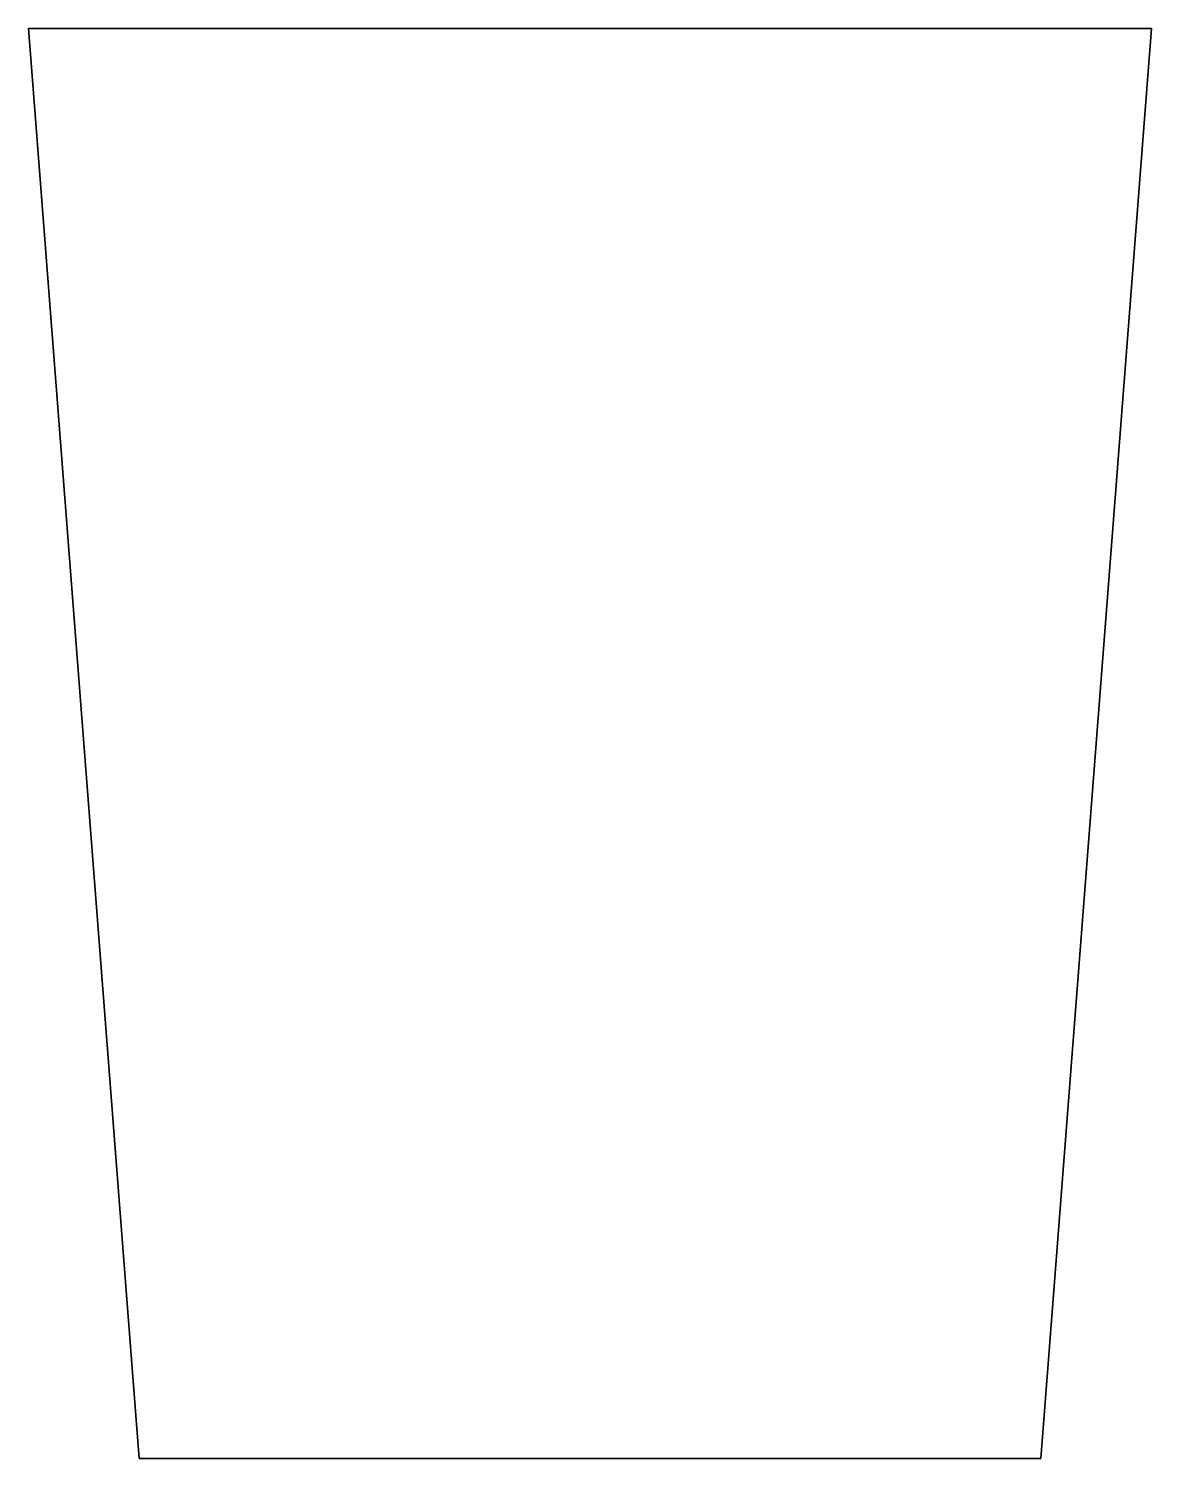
# Model space of a CAD drawing. Extents: x 227 to 394, y 155 to 368.
import ezdxf

# ---------------------------------------------------------------- set-up
doc = ezdxf.new("R2010")
doc.units = 0
doc.header["$MEASUREMENT"] = 0
doc.layers.add('Layer 1', color=7, linetype='Continuous', lineweight=0)

msp = doc.modelspace()

# ---------------------------------------------------------------- linework, layer by layer
at = {"layer": 'Layer 1', "color": 250, "lineweight": 35, "true_color": 0x231f20}
msp.add_line((243.16, 154.95), (377.24, 154.95), dxfattribs=at)
msp.add_lwpolyline([(243.16, 154.95), (226.72, 367.61), (393.67, 367.61), (377.24, 154.95)], dxfattribs=at)

doc.saveas('drawing.dxf')
